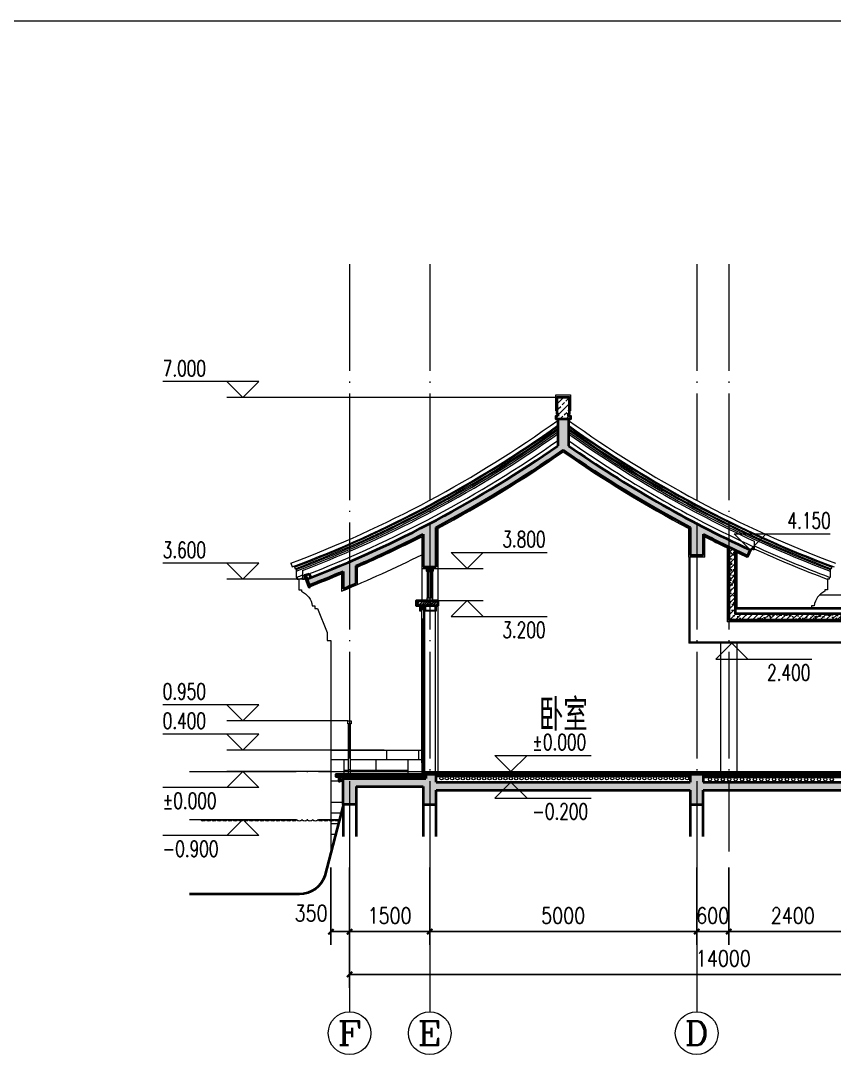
# Model space of a CAD drawing. Extents: x 577108 to 1042908, y 41950 to 81950.
# Drawn here: x 1019387 to 1034617, y 62396 to 81950 of the extents above; entities that cross this region are included whole.
import ezdxf
from ezdxf.enums import TextEntityAlignment as Align

# ---------------------------------------------------------------- set-up
doc = ezdxf.new("R2010")
doc.units = 0
doc.header["$LTSCALE"] = 1000
doc.header["$MEASUREMENT"] = 0
doc.linetypes.add('DOTE', pattern=[2.42, 2, -0.2, 0.02, -0.2])
doc.layers.get('0').update_dxf_attribs({"linetype": 'CONTINUOUS', "lineweight": 13})
doc.layers.get('Defpoints').update_dxf_attribs({"linetype": 'CONTINUOUS', "lineweight": 5})
for name, color, linetype, lineweight in [('AXIS', 3, 'CONTINUOUS', 15), ('AXIS_TEXT', 7, 'CONTINUOUS', 20), ('DIM_ELEV', 3, 'CONTINUOUS', 15), ('DOTE', 1, 'DOTE', 0), ('hatch', 8, 'CONTINUOUS', 5), ('LM-1', 7, 'CONTINUOUS', 18), ('LM-L', 7, 'CONTINUOUS', 15), ('LM-S', 8, 'CONTINUOUS', 5), ('PM-fs', 8, 'CONTINUOUS', 0), ('PUB_TEXT', 7, 'CONTINUOUS', 20), ('wall', 2, 'CONTINUOUS', 40), ('WINDOW', 5, 'CONTINUOUS', 15), ('姓名', 7, 'CONTINUOUS', 15), ('粉刷线', 251, 'CONTINUOUS', 0)]:
    doc.layers.add(name, color=color, linetype=linetype, lineweight=lineweight)
doc.styles.add('_TCH_AXIS', font='COMPLEX', dxfattribs={"bigfont": 'GBCBIG'})
doc.styles.add('_TCH_DIM', font='SIMPLEX', dxfattribs={"bigfont": 'GBCBIG'})
doc.styles.add('COMPLEX', font='COMPLEX')
doc.styles.add('DIM_FONT', font='SIMPLEX.shx', dxfattribs={"width": 0.8, "bigfont": 'hztxt.shx'})
doc.styles.add('HZ', font='romanc.shx', dxfattribs={"width": 0.7, "bigfont": 'hzdx.shx'})
doc.dimstyles.new('DIMN', dxfattribs={"dimtxt": 300, "dimasz": 100, "dimexe": 250, "dimexo": 300, "dimgap": 150, "dimtad": 1, "dimdec": 0, "dimzin": 0, "dimdsep": 46, "dimtxsty": 'DIM_FONT', "dimblk": 'ARCHTICK', "dimcen": 0.09, "dimclrt": 7, "dimazin": 2, "dimtfac": 1, "dimtdec": 0, "dimtix": 1, "dimtmove": 2, "dimatfit": 3, "dimldrblk": 'ARCHTICK', "dimfxl": 0, "dimtolj": 1, "dimtzin": 0, "dimarcsym": 0})

# ---------------------------------------------------------------- blocks, each defined once
blk = doc.blocks.new('d001')
at = {"color": 8}
for p, q in [((-0.027, -0.009), (-0.012, -0.009)), ((-0.027, -0.01), (-0.012, -0.01)), ((-0.027, -0.012), (-0.012, -0.012)), ((-0.027, -0.013), (-0.012, -0.013)), ((-0.027, -0.015), (-0.012, -0.015)), ((-0.027, -0.018), (-0.012, -0.018)), ((-0.027, -0.021), (-0.012, -0.021)), ((-0.027, -0.025), (-0.012, -0.025)), ((-0.027, -0.035), (-0.012, -0.035)), ((-0.027, -0.039), (-0.012, -0.039)), ((-0.027, -0.042), (-0.012, -0.042)), ((-0.027, -0.045), (-0.012, -0.045)), ((-0.027, -0.047), (-0.012, -0.047)), ((-0.027, -0.048), (-0.012, -0.048)), ((-0.027, -0.05), (-0.012, -0.05)), ((-0.027, -0.051), (-0.012, -0.051)), ((-0.026, -0.008), (-0.012, -0.008)), ((-0.026, -0.052), (-0.012, -0.052)), ((0.003, -0.071), (-0.003, -0.071)), ((0.003, -0.072), (-0.003, -0.072)), ((0.003, -0.073), (-0.003, -0.073)), ((0.003, -0.074), (-0.003, -0.074)), ((0.003, -0.07), (-0.001, -0.07)), ((0.026, -0.008), (0.012, -0.008)), ((0.027, -0.009), (0.012, -0.009)), ((0.027, -0.01), (0.012, -0.01)), ((0.027, -0.012), (0.012, -0.012)), ((0.027, -0.013), (0.012, -0.013)), ((0.027, -0.015), (0.012, -0.015)), ((0.027, -0.018), (0.012, -0.018)), ((0.027, -0.021), (0.012, -0.021)), ((0.027, -0.025), (0.012, -0.025)), ((0.027, -0.035), (0.012, -0.035)), ((0.027, -0.039), (0.012, -0.039)), ((0.027, -0.042), (0.012, -0.042)), ((0.027, -0.045), (0.012, -0.045)), ((0.027, -0.047), (0.012, -0.047)), ((0.027, -0.048), (0.012, -0.048)), ((0.027, -0.05), (0.012, -0.05)), ((0.027, -0.051), (0.012, -0.051)), ((0.026, -0.052), (0.012, -0.052))]:
    blk.add_line(p, q, dxfattribs=at)
at = {"linetype": 'Continuous'}
for p, q in [((-0.012, -0.026), (-0.01, -0.026)), ((-0.012, -0.034), (-0.01, -0.034)), ((0.01, -0.026), (0.012, -0.026)), ((0.01, -0.034), (0.012, -0.034))]:
    blk.add_line(p, q, dxfattribs=at)
for p, q in [((-0.004, -0.066), (-0.004, -0.059)), ((-0.003, -0.059), (-0.003, -0.045)), ((-0.003, -0.074), (-0.003, -0.07)), ((0.003, -0.074), (-0.003, -0.074)), ((0.003, -0.059), (0.003, -0.045)), ((0.003, -0.074), (0.003, -0.07)), ((0.004, -0.066), (0.004, -0.059))]:
    blk.add_line(p, q)
at = {"color": 2}
blk.add_lwpolyline([(-0.008, -0.051), (-0.008, -0.054, -0.414214), (-0.009, -0.055), (-0.032, -0.055, -0.414214), (-0.033, -0.054), (-0.033, 0, -0.414214), (-0.032, 0), (0.032, 0, -0.414214), (0.033, 0), (0.033, -0.054, -0.414214), (0.032, -0.055), (0.009, -0.055, -0.414214), (0.008, -0.054), (0.008, -0.051, -1), (0.011, -0.051), (0.011, -0.052, 0.414214), (0.012, -0.052), (0.027, -0.052), (0.03, -0.05), (0.03, -0.005), (0.027, -0.003), (-0.027, -0.003), (-0.03, -0.005), (-0.03, -0.05), (-0.027, -0.052), (-0.011, -0.052, 0.414214), (-0.011, -0.052), (-0.011, -0.051, -1)], format="xyb", close=True, dxfattribs=at)
for points in [[(-0.025, -0.008), (-0.013, -0.008, -0.414214), (-0.012, -0.009), (-0.012, -0.051, -0.414214), (-0.013, -0.052), (-0.025, -0.052, -0.414214), (-0.027, -0.051), (-0.027, -0.009, -0.414214)], [(-0.01, -0.015, 0.414214), (-0.01, -0.015), (-0.01, -0.045, 0.414214), (-0.01, -0.045), (0.01, -0.045, 0.414214), (0.01, -0.045), (0.01, -0.015, 0.414214), (0.01, -0.015)], [(-0.008, -0.067), (0.008, -0.067, 0.414214), (0.008, -0.066), (0.008, -0.059), (-0.008, -0.059), (-0.008, -0.066, 0.414214)], [(0.025, -0.052, 0.414214), (0.027, -0.051), (0.027, -0.009, 0.414214), (0.025, -0.008), (0.013, -0.008, 0.414214), (0.012, -0.009), (0.012, -0.051, 0.414214), (0.013, -0.052)]]:
    blk.add_lwpolyline(points, format="xyb", close=True)
blk.add_lwpolyline([(0.008, -0.067), (0.008, -0.069, -0.414214), (0.007, -0.07), (-0.007, -0.07, -0.414214), (-0.008, -0.069), (-0.008, -0.067)], format="xyb")
for centre, radius, start, end in [((-0.019, -0.03), 0.00932, 141.7672, 218.2328), ((-0.005, -0.066), 0.0005, 270, 0), ((-0.004, -0.066), 0.0005, 180, 270), ((0.004, -0.066), 0.0005, 270, 0), ((0.005, -0.066), 0.0005, 180, 270), ((0.019, -0.03), 0.00932, 321.7672, 38.2328)]:
    blk.add_arc(centre, radius, start, end)
blk = doc.blocks.new('_ArchTick')
at = {"color": 0, "linetype": 'ByBlock', "const_width": 0.4}
blk.add_lwpolyline([(-0.5, -0.5), (0.5, 0.5)], dxfattribs=at)
blk = doc.blocks.new('*D62')
at = {"layer": 'AXIS', "color": 0, "lineweight": -2, "transparency": 16777216}
for p, q in [((1032643, 66095), (1032643, 64645)), ((1035043, 66095), (1035043, 64645)), ((1032643, 64895), (1035043, 64895))]:
    blk.add_line(p, q, dxfattribs=at)
at = {"layer": 'Defpoints', "color": 0, "transparency": 16777216}
for p in [(1032643, 66395), (1035043, 66395), (1035043, 64895)]:
    blk.add_point(p, dxfattribs=at)
at = {"layer": 'AXIS', "color": 0, "lineweight": -2, "transparency": 16777216, "xscale": 100, "yscale": 100, "zscale": 100, "rotation": 180}
blk.add_blockref('_ArchTick', (1032643, 64895), dxfattribs=at)
at = {"layer": 'AXIS', "color": 0, "lineweight": -2, "transparency": 16777216, "xscale": 100, "yscale": 100, "zscale": 100}
blk.add_blockref('_ArchTick', (1035043, 64895), dxfattribs=at)
at = {"layer": 'AXIS', "color": 7, "transparency": 16777216, "insert": (1033843, 65195), "char_height": 300, "attachment_point": 5, "style": 'DIM_FONT'}
blk.add_mtext('\\A1;2400', dxfattribs=at)
blk = doc.blocks.new('*D63')
at = {"layer": 'AXIS', "color": 0, "lineweight": -2, "transparency": 16777216}
for p, q in [((1032043, 66095), (1032043, 64645)), ((1032643, 66095), (1032643, 64645)), ((1032043, 64895), (1031943, 64895)), ((1032043, 64895), (1032643, 64895)), ((1032643, 64895), (1032743, 64895))]:
    blk.add_line(p, q, dxfattribs=at)
at = {"layer": 'Defpoints', "color": 0, "transparency": 16777216}
for p in [(1032043, 66395), (1032643, 66395), (1032643, 64895)]:
    blk.add_point(p, dxfattribs=at)
at = {"layer": 'AXIS', "color": 0, "lineweight": -2, "transparency": 16777216, "xscale": 100, "yscale": 100, "zscale": 100}
blk.add_blockref('_ArchTick', (1032043, 64895), dxfattribs=at)
at = {"layer": 'AXIS', "color": 0, "lineweight": -2, "transparency": 16777216, "xscale": 100, "yscale": 100, "zscale": 100, "rotation": 180}
blk.add_blockref('_ArchTick', (1032643, 64895), dxfattribs=at)
at = {"layer": 'AXIS', "color": 7, "transparency": 16777216, "insert": (1032343, 65195), "char_height": 300, "attachment_point": 5, "style": 'DIM_FONT'}
blk.add_mtext('\\A1;600', dxfattribs=at)
blk = doc.blocks.new('*D64')
at = {"layer": 'AXIS', "color": 0, "lineweight": -2, "transparency": 16777216}
for p, q in [((1027043, 66095), (1027043, 64645)), ((1032043, 66095), (1032043, 64645)), ((1027043, 64895), (1032043, 64895))]:
    blk.add_line(p, q, dxfattribs=at)
at = {"layer": 'Defpoints', "color": 0, "transparency": 16777216}
for p in [(1027043, 66395), (1032043, 66395), (1032043, 64895)]:
    blk.add_point(p, dxfattribs=at)
at = {"layer": 'AXIS', "color": 0, "lineweight": -2, "transparency": 16777216, "xscale": 100, "yscale": 100, "zscale": 100, "rotation": 180}
blk.add_blockref('_ArchTick', (1027043, 64895), dxfattribs=at)
at = {"layer": 'AXIS', "color": 0, "lineweight": -2, "transparency": 16777216, "xscale": 100, "yscale": 100, "zscale": 100}
blk.add_blockref('_ArchTick', (1032043, 64895), dxfattribs=at)
at = {"layer": 'AXIS', "color": 7, "transparency": 16777216, "insert": (1029543, 65195), "char_height": 300, "attachment_point": 5, "style": 'DIM_FONT'}
blk.add_mtext('\\A1;5000', dxfattribs=at)
blk = doc.blocks.new('*D65')
at = {"layer": 'AXIS', "color": 0, "lineweight": -2, "transparency": 16777216}
for p, q in [((1025543, 66095), (1025543, 64645)), ((1027043, 66095), (1027043, 64645)), ((1025543, 64895), (1027043, 64895))]:
    blk.add_line(p, q, dxfattribs=at)
at = {"layer": 'Defpoints', "color": 0, "transparency": 16777216}
for p in [(1025543, 66395), (1027043, 66395), (1027043, 64895)]:
    blk.add_point(p, dxfattribs=at)
at = {"layer": 'AXIS', "color": 0, "lineweight": -2, "transparency": 16777216, "xscale": 100, "yscale": 100, "zscale": 100, "rotation": 180}
blk.add_blockref('_ArchTick', (1025543, 64895), dxfattribs=at)
at = {"layer": 'AXIS', "color": 0, "lineweight": -2, "transparency": 16777216, "xscale": 100, "yscale": 100, "zscale": 100}
blk.add_blockref('_ArchTick', (1027043, 64895), dxfattribs=at)
at = {"layer": 'AXIS', "color": 7, "transparency": 16777216, "insert": (1026293, 65195), "char_height": 300, "attachment_point": 5, "style": 'DIM_FONT'}
blk.add_mtext('\\A1;1500', dxfattribs=at)
blk = doc.blocks.new('*D66')
at = {"layer": 'AXIS', "color": 0, "lineweight": -2, "transparency": 16777216}
for p, q in [((1025193, 66095), (1025193, 64645)), ((1025543, 66095), (1025543, 64645)), ((1025193, 64895), (1025543, 64895))]:
    blk.add_line(p, q, dxfattribs=at)
at = {"layer": 'Defpoints', "color": 0, "transparency": 16777216}
for p in [(1025193, 66395), (1025543, 66395), (1025543, 64895)]:
    blk.add_point(p, dxfattribs=at)
at = {"layer": 'AXIS', "color": 0, "lineweight": -2, "transparency": 16777216, "xscale": 100, "yscale": 100, "zscale": 100, "rotation": 180}
blk.add_blockref('_ArchTick', (1025193, 64895), dxfattribs=at)
at = {"layer": 'AXIS', "color": 0, "lineweight": -2, "transparency": 16777216, "xscale": 100, "yscale": 100, "zscale": 100}
blk.add_blockref('_ArchTick', (1025543, 64895), dxfattribs=at)
at = {"layer": 'AXIS', "color": 7, "transparency": 16777216, "insert": (1024823, 65240), "char_height": 300, "attachment_point": 5, "style": 'DIM_FONT'}
blk.add_mtext('\\A1;350', dxfattribs=at)
blk = doc.blocks.new('*D67')
at = {"layer": 'AXIS', "color": 0, "lineweight": -2, "transparency": 16777216}
for p, q in [((1025543, 66095), (1025543, 63845)), ((1039543, 66095), (1039543, 63845)), ((1025543, 64095), (1039543, 64095))]:
    blk.add_line(p, q, dxfattribs=at)
at = {"layer": 'Defpoints', "color": 0, "transparency": 16777216}
for p in [(1025543, 66395), (1039543, 66395), (1039543, 64095)]:
    blk.add_point(p, dxfattribs=at)
at = {"layer": 'AXIS', "color": 0, "lineweight": -2, "transparency": 16777216, "xscale": 100, "yscale": 100, "zscale": 100, "rotation": 180}
blk.add_blockref('_ArchTick', (1025543, 64095), dxfattribs=at)
at = {"layer": 'AXIS', "color": 0, "lineweight": -2, "transparency": 16777216, "xscale": 100, "yscale": 100, "zscale": 100}
blk.add_blockref('_ArchTick', (1039543, 64095), dxfattribs=at)
at = {"layer": 'AXIS', "color": 7, "transparency": 16777216, "insert": (1032543, 64395), "char_height": 300, "attachment_point": 5, "style": 'DIM_FONT'}
blk.add_mtext('\\A1;14000', dxfattribs=at)
blk = doc.blocks.new('_AXISO')
blk.add_circle((0, 0), 0.5)
at = {"layer": 'AXIS_TEXT', "style": 'COMPLEX', "width": 1.041667}
blk.add_attdef('A', text='', height=0.56, dxfattribs=at).set_placement((-0.25, -0.28), (0.25, -0.28), align=Align.FIT)

msp = doc.modelspace()

# ---------------------------------------------------------------- hatches: boundary and pattern name
at = {"layer": 'hatch'}
h = msp.add_hatch(dxfattribs=at)
h.set_pattern_fill('天然石材', color=256, scale=30, style=0)
h.set_pattern_definition([(45, (135036.77, -393025.7), (-112.854242, 112.854242), []), (45, (135092.27, -393083), (-112.854242, 112.854242), [63, -36])])
h.paths.add_polyline_path([(1029663.2468, 74895.1001), (1029423.2468, 74895.1001), (1029423.2468, 74595.1001), (1029443.2468, 74595.1001), (1029443.2468, 74495.1001), (1029643.2468, 74495.1001), (1029643.2468, 74595.1001), (1029663.2468, 74595.1001)])
h = msp.add_hatch(dxfattribs=at)
h.set_pattern_fill('钢筋混凝土', color=256, scale=30, style=0)
h.set_pattern_definition([(45, (135036.774, -393083.01), (-53.0330086, 53.0330086), []), (50, (135036.77, -393083), (215.178055, -18.82564), [22.5, -247.5]), (355, (135036.77, -393083), (-41.6254, 225.65764), [18, -198]), (100.4514, (135054.7, -393084.58), (173.552815, 206.831863), [19.122057, -210.342634]), (46.1842, (135036.77, -393023), (320.172315, -49.655704), [33.75, -371.25]), (96.6356, (135063.46, -393027.14), (280.39881, 292.23536), [28.68309, -315.5139]), (351.1842, (135036.77, -393023), (280.39858, 292.23558), [27, -297]), (21, (135066.77, -393038), (179.072116, -120.785667), [22.5, -247.5]), (326, (135066.77, -393038), (72.9946, 217.545014), [18, -198]), (71.4514, (135081.7, -393048.07), (252.06679, 96.75915), [19.122057, -210.342634]), (37.5, (135036.774, -393083.01), (3.6479566, 99.868156), [0, -195.6, 0, -201, 0, -198.75]), (7.5, (135036.77, -393083.01), (78.920861, 118.323514), [0, -114.6, 0, -191.1, 0, -75.75]), (327.5, (134969.87, -393083.01), (160.146731, -6.7664615), [0, -75, 0, -234, 0, -310.5]), (317.5, (134939.87, -393083), (174.95585, 30.031495), [0, -97.5, 0, -155.4, 0, -220.5])])
h.paths.add_polyline_path([(1029443.2468, 73995.1001, -0.0607177115), (1024743.2468, 71495.1001), (1024786.3682, 71383.1155, 0.0077609836), (1025423.2468, 71639.7758), (1025423.2468, 71314.6409, 0.0029040818), (1025663.2468, 71415.7687), (1025663.2468, 71742.5246, 0.0157579021), (1026923.2468, 72338.6736), (1026923.2468, 71725.1001), (1027163.2468, 71725.1001), (1027163.2468, 72463.4838, 0.0315594201), (1029543.2468, 73918.6342, 0.0315595168), (1031923.2544, 72463.4798), (1031923.2544, 71935.9685), (1032163.2544, 71935.9685), (1032163.2544, 72338.6697, 0.010429176), (1032993.0345, 71935.1965), (1033043.2468, 72044.186, -0.0446337109), (1029643.2468, 73995.1001), (1029643.2468, 74495.1001), (1029443.2468, 74495.1001)])
h = msp.add_hatch(dxfattribs=at)
h.set_pattern_fill('钢筋混凝土', color=256, scale=30, style=0)
h.set_pattern_definition([(45, (135036.774, -393083.01), (-53.0330086, 53.0330086), []), (50, (135036.77, -393083), (215.178055, -18.82564), [22.5, -247.5]), (355, (135036.77, -393083), (-41.6254, 225.65764), [18, -198]), (100.4514, (135054.7, -393084.58), (173.552815, 206.831863), [19.122057, -210.342634]), (46.1842, (135036.77, -393023), (320.172315, -49.655704), [33.75, -371.25]), (96.6356, (135063.46, -393027.14), (280.39881, 292.23536), [28.68309, -315.5139]), (351.1842, (135036.77, -393023), (280.39858, 292.23558), [27, -297]), (21, (135066.77, -393038), (179.072116, -120.785667), [22.5, -247.5]), (326, (135066.77, -393038), (72.9946, 217.545014), [18, -198]), (71.4514, (135081.7, -393048.07), (252.06679, 96.75915), [19.122057, -210.342634]), (37.5, (135036.774, -393083.01), (3.6479566, 99.868156), [0, -195.6, 0, -201, 0, -198.75]), (7.5, (135036.77, -393083.01), (78.920861, 118.323514), [0, -114.6, 0, -191.1, 0, -75.75]), (327.5, (134969.87, -393083.01), (160.146731, -6.7664615), [0, -75, 0, -234, 0, -310.5]), (317.5, (134939.87, -393083), (174.95585, 30.031495), [0, -97.5, 0, -155.4, 0, -220.5])])
h.paths.add_polyline_path([(1035163.2544, 71935.1001), (1034923.2544, 71935.1001), (1034923.2544, 70845.1001), (1032763.2468, 70845.1001), (1032763.2468, 72042.6629, -0.0015034364), (1032643.2468, 72100.0678), (1032643.2468, 70725.1001), (1034923.2544, 70725.1001), (1034923.2544, 70325.1001), (1035163.2544, 70325.1001)])
h = msp.add_hatch(dxfattribs=at)
h.set_pattern_fill('木材', color=256, scale=50, angle=360, style=0)
h.set_pattern_definition([(50, (32794.71, -106259.155), (32.404415, 116.4042692), [750, -100, 250, -50]), (50, (32861.21, -106234.155), (-83.081336, 4.443154), [150, -16.5, 300, -37.5]), (50, (32819.71, -106216.655), (141.4622897, 220.7049401), [400, -70, 200, -50])])
h.paths.add_polyline_path([(1026793.2468, 71095.1001), (1026793.2468, 70995.1001), (1027043.2468, 70995.1001), (1027043.2468, 71095.1001)])
h.paths.add_polyline_path([(1027043.2468, 71095.1001), (1027043.2468, 70995.1001), (1027193.2468, 70995.1001), (1027193.2468, 71095.1001)])
h = msp.add_hatch(dxfattribs=at)
h.set_pattern_fill('钢筋混凝土', color=256, scale=30, angle=90, style=0)
h.set_pattern_definition([(45, (1060477.02, 106749.06), (-53.03301, 53.03301), []), (50, (1060477.02, 106749.06), (215.17805, -18.82564), [22.5, -247.5]), (355, (1060477.02, 106749.06), (-41.6254, 225.6576), [18, -198]), (100.4514, (1060494.95, 106747.5), (173.5528, 206.8319), [19.1221, -210.3426]), (46.1842, (1060477.02, 106809.06), (320.1723, -49.6557), [33.75, -371.25]), (96.6356, (1060503.7, 106804.92), (280.3988, 292.2354), [28.683, -315.514]), (351.1842, (1060477.02, 106809.06), (280.3986, 292.2356), [27, -297]), (21, (1060507.02, 106794.06), (179.0721, -120.78567), [22.5, -247.5]), (326, (1060507.02, 106794.06), (72.9946, 217.545), [18, -198]), (71.4514, (1060521.95, 106784), (252.0668, 96.75915), [19.1221, -210.3426]), (37.5, (1060477.02, 106749.06), (3.64796, 99.86816), [0, -195.6, 0, -201, 0, -198.75]), (7.5, (1060477.02, 106749.06), (78.92086, 118.32351), [0, -114.6, 0, -191.1, 0, -75.75]), (327.5, (1060410.12, 106749.06), (160.14673, -6.76646), [0, -75, 0, -234, 0, -310.5]), (317.5, (1060380.12, 106749.06), (174.95585, 30.0315), [0, -97.5, 0, -155.4, 0, -220.5])])
h.paths.add_polyline_path([(1025423.2468, 67760.1001), (1025423.2468, 67275.1001), (1025663.2468, 67275.1001), (1025663.2468, 67610.1001), (1026923.2468, 67610.1001), (1026923.2468, 67275.1001), (1027163.2468, 67275.1001), (1027163.2468, 67545.1001), (1031923.2544, 67545.1001), (1031923.2544, 67275.1001), (1032163.2468, 67275.1001), (1032163.2468, 67545.1001), (1034923.2544, 67545.1001), (1034923.2544, 67245.1001), (1035163.2544, 67245.1001), (1035163.2544, 67545.1001), (1039423.2544, 67545.1001), (1039423.2544, 67245.1001), (1039663.2544, 67245.1001), (1039663.2544, 68095.1001), (1039423.2544, 68095.1001), (1039423.2544, 67695.1001), (1035163.2544, 67695.1001), (1035163.2544, 67845.1001), (1034923.2544, 67845.1001), (1034923.2544, 67695.1001), (1032163.2544, 67695.1001), (1032163.2544, 67845.1001), (1031923.2544, 67845.1001), (1031923.2544, 67695.1001), (1027163.2468, 67695.1001), (1027163.2468, 67845.1001), (1026973.2468, 67845.1001), (1026973.2468, 67760.1001)])
at = {"layer": 'LM-S'}
h = msp.add_hatch(dxfattribs=at)
h.set_pattern_fill('文化石01', color=256, scale=500, style=0)
h.set_pattern_definition([(0, (135036.8, -393083), (9e-13, 4000), [3000, -1000]), (0, (135036.8, -392883), (9e-13, 4000), [-1200, 1200, -600, 1000]), (0, (135036.8, -392683), (9e-13, 4000), [-1800, 2200]), (0, (135036.8, -392483), (9e-13, 4000), [1800, -2200]), (0, (135036.8, -392283), (9e-13, 4000), [-800, 3200]), (0, (135036.8, -392083), (9e-13, 4000), [1400, -1000, 1200, -400]), (0, (136436.8, -391883), (9e-13, 4000), [3200, -800]), (0, (134836.8, -391683), (9e-13, 4000), [2200, -1800]), (0, (134236.8, -391483), (9e-13, 4000), [1800, -2200]), (0, (135036.8, -391283), (9e-13, 4000), [3200, -800]), (0, (135036.8, -391083), (9e-13, 4000), [-1600, 1000, -600, 800]), (0, (137036.8, -390883), (9e-13, 4000), [2400, -1600]), (0, (135436.8, -390683), (9e-13, 4000), [1600, -800, 600, -1000]), (0, (136236.8, -390483), (9e-13, 4000), [1600, -600, 1000, -800]), (0, (137836.8, -390283), (9e-13, 4000), [2400, -1600]), (0, (136236.8, -390083), (9e-13, 4000), [1600, -2400]), (0, (137036.8, -389883), (9e-13, 4000), [1800, -2200]), (0, (137036.8, -389683), (9e-13, 4000), [-1200, 2800]), (0, (135836.8, -389483), (9e-13, 4000), [1200, -2800]), (0, (137036.8, -389283), (9e-13, 4000), [2800, -1200]), (90, (135036.8, -391483), (-4000, 1e-12), [600, -1600, 1400, -400]), (90, (135436.8, -391283), (-4000, 1e-12), [1000, -600, 400, -2000]), (90, (135636.8, -392083), (-4000, 1e-12), [400, -3600]), (90, (135836.8, -392483), (-4000, 1e-12), [400, -2400, 600, -600]), (90, (136036.8, -391683), (-4000, 1e-12), [400, -3600]), (90, (136236.8, -393083), (-4000, 1e-12), [600, -1800, 1000, -600]), (90, (136436.8, -392283), (-4000, 1e-12), [600, -3400]), (90, (136636.8, -391283), (-4000, 1e-12), [600, -200, 400, -2800]), (90, (136836.8, -392883), (-4000, 1e-12), [600, -3400]), (90, (137036.8, -391883), (-4000, 1e-12), [600, -200, 600, -400, 1000, -1200]), (90, (137436.8, -391883), (-4000, 1e-12), [-2800, 400, -400, 400]), (90, (137636.8, -391283), (-4000, 1e-12), [400, -3600]), (90, (137836.8, -392683), (-4000, 1e-12), [400, -1400, 1000, -1200]), (90, (138036.8, -392083), (-4000, 1e-12), [200, -2600, 600, -600]), (90, (138236.8, -391883), (-4000, 1e-12), [1000, -1000, 600, -1400]), (90, (138436.8, -390883), (-4000, 1e-12), [600, -1000, 400, -2000]), (90, (138636.8, -392283), (-4000, 1e-12), [400, -3600]), (90, (138836.8, -391883), (-4000, 1e-12), [400, -1200, 600, -1800])])
h.paths.add_polyline_path([(1026893.2468, 67845.1001), (1026893.2468, 67855.1001), (1026893.2468, 68055.1001), (1026893.2468, 68295.1001), (1025563.2468, 68295.1001), (1025563.2468, 67845.1001)])
h.paths.add_polyline_path([(1025523.2468, 68295.1001), (1025193.2468, 68295.1001), (1025193.2468, 66379.2731), (1025423.2468, 67259.9741), (1025423.2468, 67275.1001), (1025423.2468, 67710.1001), (1025368.2468, 67710.1001), (1025343.2468, 67710.1001), (1025343.2468, 67795.1001), (1025293.2468, 67795.1001), (1025293.2468, 67845.1001), (1025523.2468, 67845.1001)])

# ---------------------------------------------------------------- linework, layer by layer
for p, q in [((1027193.2468, 72445.4045), (1027193.2468, 71095.1001)), ((1031893.2468, 71905.9685), (1031893.2468, 72445.4047)), ((1026893.2468, 72289.658), (1026893.2468, 71095.1001)), ((1025393.2468, 71594.6391), (1025393.2468, 71269.7777)), ((1025693.2468, 71395.99), (1025693.2468, 71722.8708)), ((1026893.2468, 71695.1001), (1027193.2468, 71695.1001)), ((1027193.2468, 70995.1001), (1027193.2468, 67895.1001)), ((1025523.2468, 67845.1001), (1025523.2468, 68785.1001)), ((1025563.2468, 67845.1001), (1025563.2468, 68785.1001)), ((1026893.2468, 68055.1001), (1026928.2468, 68055.1001)), ((1026893.2468, 67855.1001), (1026893.2468, 67845.1001))]:
    msp.add_line(p, q)
for points in [[(1033055.7999, 72071.4334), (1033073.9648, 72063.0647), (1032998.6464, 71899.5803), (1032980.4815, 71907.9491)], [(1027093.2468, 71695.1001), (1027093.2468, 71645.1001), (1026993.2468, 71645.1001), (1026993.2468, 71695.1001)], [(1027093.2468, 71145.1001), (1027093.2468, 71095.1001), (1026993.2468, 71095.1001), (1026993.2468, 71145.1001)], [(1027093.2468, 71145.1001), (1027093.2468, 71095.1001), (1026993.2468, 71095.1001), (1026993.2468, 71145.1001)], [(1027143.2468, 70895.1001), (1026943.2468, 70895.1001), (1026943.2468, 70915.1001), (1027143.2468, 70915.1001)], [(1026893.2468, 70745.1001), (1026898.2468, 70725.1001), (1026905.7468, 70725.1001), (1026905.7468, 70745.1001)], [(1026928.2468, 70745.1001), (1026923.2468, 70725.1001), (1026915.7468, 70725.1001), (1026915.7468, 70745.1001)], [(1025513.2468, 68845.1001), (1025573.2468, 68845.1001), (1025573.2468, 68785.1001), (1025513.2468, 68785.1001)], [(1026893.2468, 68055.1001), (1026898.2468, 68075.1001), (1026905.7468, 68075.1001), (1026905.7468, 68055.1001)], [(1026928.2468, 68055.1001), (1026923.2468, 68075.1001), (1026915.7468, 68075.1001), (1026915.7468, 68055.1001)]]:
    msp.add_lwpolyline(points, close=True)
for points in [[(1026878.2468, 70995.1001), (1026878.2468, 70895.1001), (1026858.2468, 70895.1001), (1026858.2468, 70995.1001)], [(1026963.2468, 70995.1001), (1026963.2468, 70915.1001), (1026943.2468, 70915.1001), (1026943.2468, 70995.1001)], [(1027163.2468, 70995.1001), (1027163.2468, 70895.1001), (1027143.2468, 70895.1001), (1027143.2468, 70995.1001)], [(1026893.2468, 70745.1001), (1026893.2468, 70925.1001), (1026928.2468, 70925.1001), (1026928.2468, 70745.1001)], [(1026928.2459, 70745.1001), (1026893.2468, 70745.1001)], [(1026893.2468, 68055.1001), (1026893.2468, 67855.1001), (1026928.2468, 67855.1001), (1026928.2468, 68055.1001)], [(1026943.2468, 67760.1001), (1026943.2468, 67895.1001), (1039423.2544, 67895.1001)], [(1026963.2468, 67760.1001), (1026963.2468, 67875.1001), (1034993.2468, 67875.1001)]]:
    msp.add_lwpolyline(points)
for centre in [(1027263.2468, 67765.1001), (1027363.2468, 67765.1001), (1027463.2468, 67765.1001), (1027563.2468, 67765.1001), (1027663.2468, 67765.1001), (1027763.2468, 67765.1001), (1027863.2468, 67765.1001), (1027963.2468, 67765.1001), (1028063.2468, 67765.1001), (1028163.2468, 67765.1001), (1028263.2468, 67765.1001), (1028363.2468, 67765.1001), (1028463.2468, 67765.1001), (1028563.2468, 67765.1001), (1028663.2468, 67765.1001), (1028763.2468, 67765.1001), (1028863.2468, 67765.1001), (1028963.2468, 67765.1001), (1029063.2468, 67765.1001), (1029163.2468, 67765.1001), (1029263.2468, 67765.1001), (1029363.2468, 67765.1001), (1029463.2468, 67765.1001), (1029563.2468, 67765.1001), (1029663.2468, 67765.1001), (1029763.2468, 67765.1001), (1029863.2468, 67765.1001), (1029963.2468, 67765.1001), (1030063.2468, 67765.1001), (1030163.2468, 67765.1001), (1030263.2468, 67765.1001), (1030363.2468, 67765.1001), (1030463.2468, 67765.1001), (1030563.2468, 67765.1001), (1030663.2468, 67765.1001), (1030763.2468, 67765.1001), (1030863.2468, 67765.1001), (1030963.2468, 67765.1001), (1031063.2468, 67765.1001), (1031163.2468, 67765.1001), (1031263.2468, 67765.1001), (1031363.2468, 67765.1001), (1031463.2468, 67765.1001), (1031563.2468, 67765.1001), (1031663.2468, 67765.1001), (1031763.2468, 67765.1001), (1031863.2468, 67765.1001), (1032293.2544, 67745.1001), (1032413.2544, 67745.1001), (1032533.2544, 67745.1001), (1032653.2544, 67745.1001), (1032773.2544, 67745.1001), (1032893.2544, 67745.1001), (1033013.2544, 67745.1001), (1033133.2544, 67745.1001), (1033253.2544, 67745.1001), (1033373.2544, 67745.1001), (1033493.2544, 67745.1001), (1033613.2544, 67745.1001), (1033733.2544, 67745.1001), (1033853.2544, 67745.1001), (1033973.2544, 67745.1001), (1034093.2544, 67745.1001), (1034213.2544, 67745.1001), (1034333.2544, 67745.1001), (1034453.2544, 67745.1001), (1034573.2544, 67745.1001)]:
    msp.add_circle(centre, 30)
for centre, radius, start, end in [((1016837.6586, 92025.606), 22150, 297.87349373, 305.00274775), ((1042248.1167, 92024.4355), 22148.6292, 234.99703727, 242.12673307), ((1016837.6586, 92025.606), 22150, 293.56572767, 296.99912529), ((1016837.6586, 92025.606), 22450, 292.40154121, 296.60969562), ((1016837.6586, 92025.606), 22150, 291.05997086, 292.72178655)]:
    msp.add_arc(centre, radius, start, end)
at = {"layer": 'AXIS'}
for p, q in [((1025543.2468, 66395.1001), (1025543.2468, 63395.1001)), ((1027043.2468, 66395.1001), (1027043.2468, 63395.1001)), ((1032043.2468, 66395.1001), (1032043.2468, 63395.1001))]:
    msp.add_line(p, q, dxfattribs=at)
at = {"layer": 'DIM_ELEV'}
for p, q in [((1023843.2468, 75195.1001), (1022043.2468, 75195.1001)), ((1023543.2468, 74895.1001), (1023243.2468, 75195.1001)), ((1023543.2468, 74895.1001), (1023843.2468, 75195.1001)), ((1029423.2468, 74895.1001), (1023243.2468, 74895.1001)), ((1033043.2468, 72044.186), (1032743.2468, 72344.186)), ((1032743.2468, 72344.186), (1034543.2468, 72344.186)), ((1033043.2468, 72044.186), (1033343.2468, 72344.186)), ((1027743.2468, 71695.1001), (1027443.2468, 71995.1001)), ((1027443.2468, 71995.1001), (1029243.2468, 71995.1001)), ((1027743.2468, 71695.1001), (1028043.2468, 71995.1001)), ((1023843.2468, 71795.1001), (1022043.2468, 71795.1001)), ((1023543.2468, 71495.1001), (1023243.2468, 71795.1001)), ((1023543.2468, 71495.1001), (1023843.2468, 71795.1001)), ((1027043.2468, 71695.1001), (1028043.2468, 71695.1001)), ((1024743.2468, 71495.1001), (1023243.2468, 71495.1001)), ((1027043.2468, 71095.1001), (1028043.2468, 71095.1001)), ((1027743.2468, 71095.1001), (1027443.2468, 70795.1001)), ((1027743.2468, 71095.1001), (1028043.2468, 70795.1001)), ((1027443.2468, 70795.1001), (1029243.2468, 70795.1001)), ((1032701.9027, 70295.1001), (1032401.9027, 69995.1001)), ((1032701.9027, 70295.1001), (1033001.9027, 69995.1001)), ((1032401.9027, 69995.1001), (1034201.9027, 69995.1001)), ((1023843.2468, 69145.1001), (1022043.2468, 69145.1001)), ((1023543.2468, 68845.1001), (1023243.2468, 69145.1001)), ((1023543.2468, 68845.1001), (1023843.2468, 69145.1001)), ((1025513.2468, 68845.1001), (1023243.2468, 68845.1001)), ((1023843.2468, 68595.1001), (1022043.2468, 68595.1001)), ((1023543.2468, 68295.1001), (1023243.2468, 68595.1001)), ((1023543.2468, 68295.1001), (1023843.2468, 68595.1001)), ((1026193.2468, 68295.1001), (1023243.2468, 68295.1001)), ((1028565.5875, 67895.1001), (1028265.5875, 68195.1001)), ((1028265.5875, 68195.1001), (1030065.5875, 68195.1001)), ((1028565.5875, 67895.1001), (1028865.5875, 68195.1001)), ((1023543.2468, 67895.1001), (1023243.2468, 67595.1001)), ((1025193.2468, 67895.1001), (1023243.2468, 67895.1001)), ((1023543.2468, 67895.1001), (1023843.2468, 67595.1001)), ((1028565.5875, 67695.1001), (1028265.5875, 67395.1001)), ((1028565.5875, 67695.1001), (1028865.5875, 67395.1001)), ((1023843.2468, 67595.1001), (1022043.2468, 67595.1001)), ((1028265.5875, 67395.1001), (1030065.5875, 67395.1001)), ((1023543.2468, 66995.1001), (1023243.2468, 66695.1001)), ((1023543.2468, 66995.1001), (1023843.2468, 66695.1001)), ((1023843.2468, 66695.1001), (1022043.2468, 66695.1001))]:
    msp.add_line(p, q, dxfattribs=at)
at = {"layer": 'DOTE'}
for p, q in [((1025543.2468, 77395.1001), (1025543.2468, 66395.1001)), ((1027043.2468, 77395.1001), (1027043.2468, 66395.1001)), ((1032043.2468, 77395.1001), (1032043.2468, 66395.1001)), ((1032643.2468, 77395.1001), (1032643.2468, 66395.1001)), ((1022543.2468, 67895.1001), (1041043.2468, 67895.1001)), ((1022543.2468, 66995.1001), (1025354.0735, 66995.1001))]:
    msp.add_line(p, q, dxfattribs=at)
at = {"layer": 'hatch'}
for p, q in [((1026993.2468, 71645.1001), (1026993.2468, 71145.1001)), ((1027018.2468, 71145.1001), (1027018.2468, 71645.1001)), ((1027068.2468, 71645.1001), (1027068.2468, 71145.1001)), ((1027093.2468, 71645.1001), (1027093.2468, 71145.1001)), ((1026943.2468, 70995.1001), (1026943.2468, 67895.1001)), ((1027143.2468, 70895.1001), (1027143.2468, 67895.1001)), ((1026893.2468, 68055.1001), (1026893.2468, 70745.1001)), ((1026898.2468, 70725.1001), (1026898.2468, 68075.1001)), ((1026923.2468, 70725.1001), (1026923.2468, 68075.1001)), ((1026928.2468, 68055.1001), (1026928.2468, 70745.1001))]:
    msp.add_line(p, q, dxfattribs=at)
msp.add_lwpolyline([(1029423.2468, 74645.1001), (1029408.2544, 74645.1001), (1029408.2544, 74945.1001), (1029678.2544, 74945.1001), (1029678.2544, 74645.1001), (1029663.2468, 74645.1001)], dxfattribs=at)
msp.add_lwpolyline([(1026905.7468, 68056.1001), (1026905.7468, 70744.1001), (1026915.7468, 70744.1001), (1026915.7468, 68056.1001)], close=True, dxfattribs=at)
at = {"layer": 'LM-1'}
for p, q in [((1032193.2544, 71905.9685), (1032193.2544, 72289.6541)), ((1032613.2468, 72081.2349), (1032613.2468, 70695.1001)), ((1032793.2468, 71995.2702), (1032793.2468, 70945.1001)), ((1032193.2544, 71905.9685), (1031893.2468, 71905.9685)), ((1031893.2468, 71905.9685), (1031893.2468, 70295.1001)), ((1031913.2468, 71905.9685), (1031913.2468, 70305.1001)), ((1034873.2544, 71195.1001), (1034338.2303, 71195.1001)), ((1034893.2544, 70695.1001), (1032613.2468, 70695.1001)), ((1034893.2544, 70315.1001), (1031893.2468, 70315.1001)), ((1034993.2468, 70295.1001), (1031893.2468, 70295.1001))]:
    msp.add_line(p, q, dxfattribs=at)
for start, end in [(243.00089667, 244.21373435), (244.72971916, 245.26412575)]:
    msp.add_arc((1042248.8351, 92025.606), 22150, start, end, dxfattribs=at)
at = {"layer": 'LM-L'}
for p, q in [((1033122.6944, 72205.7686), (1033122.6944, 72045.1001)), ((1033092.6944, 72109.4947), (1033092.6944, 72045.1001)), ((1033122.6944, 72045.1001), (1033092.6944, 72045.1001)), ((1024663.5648, 71657.3073), (1024663.5648, 71495.1001)), ((1024663.5648, 71495.1001), (1024693.5648, 71495.1001)), ((1024693.5648, 71561.7076), (1024693.5648, 71495.1001)), ((1025193.2468, 68295.1001), (1025523.2468, 68295.1001)), ((1025563.2468, 68295.1001), (1026893.2468, 68295.1001))]:
    msp.add_line(p, q, dxfattribs=at)
msp.add_lwpolyline([(1024593.2468, 71495.1001), (1024593.2468, 71295.1001), (1024643.2468, 71295.1001), (1024643.2468, 71270.1001, -0.2592016427), (1024843.2468, 70995.1001), (1024893.2468, 70995.1001), (1024893.2468, 70945.1001), (1024943.2468, 70945.1001), (1025123.2468, 70495.1001), (1025123.2468, 70345.1001), (1025193.2468, 70345.1001), (1025193.2468, 66379.2731)], format="xyb", dxfattribs=at)
for centre, radius, start, end in [((1016837.6586, 92025.606), 21820, 291.01777007, 305.28949557), ((1042248.8351, 92025.606), 21820, 234.71050443, 245.27606301), ((1016837.6586, 92025.606), 21920, 291.00134596, 305.1047066), ((1042248.8351, 92025.606), 21920, 234.8952934, 245.31008549)]:
    msp.add_arc(centre, radius, start, end, dxfattribs=at)
at = {"layer": 'LM-S'}
for p, q in [((1024443.2468, 71795.1001), (1024469.6393, 71724.8972)), ((1024506.9818, 71738.9752), (1024524.6629, 71692.2058)), ((1024543.2468, 71677.8537), (1024543.2468, 71525.1001)), ((1024543.3159, 71699.2673), (1024550.4055, 71680.5661)), ((1034543.1778, 71699.2673), (1034536.0882, 71680.5661)), ((1034543.2468, 71677.8537), (1034543.2468, 71525.1001)), ((1034579.5119, 71738.9752), (1034561.8308, 71692.2058)), ((1024543.2468, 71525.1001), (1024563.2468, 71525.1001)), ((1024563.2468, 71535.7495), (1024563.2468, 71495.1001)), ((1024563.2468, 71495.1001), (1024597.14, 71495.1001)), ((1034523.2468, 71495.1001), (1034489.3537, 71495.1001)), ((1034523.2468, 71535.7495), (1034523.2468, 71495.1001)), ((1034543.2468, 71525.1001), (1034523.2468, 71525.1001))]:
    msp.add_line(p, q, dxfattribs=at)
msp.add_lwpolyline([(993508.4301, 81950.2272), (1042908.4301, 81950.2272), (1042908.4301, 41950.2272), (993508.4301, 41950.2272)], close=True, dxfattribs=at)
msp.add_lwpolyline([(1034493.2468, 71495.1001), (1034493.2468, 71295.1001), (1034443.2468, 71295.1001), (1034443.2468, 71270.1001, 0.2592016427), (1034243.2468, 70995.1001), (1034193.2468, 70995.1001), (1034193.2468, 70945.1001)], format="xyb", dxfattribs=at)
for centre, radius, start, end in [((1016837.6586, 92025.606), 21612.9208, 290.60357585, 305.67897427), ((1016837.6586, 92025.606), 21687.9208, 290.60357585, 305.53683494), ((1016837.6586, 92025.606), 21707.9208, 290.709006, 305.49913931), ((1016837.6586, 92025.606), 21737.9208, 290.709006, 305.44275898), ((1042248.8351, 92025.606), 21612.9208, 234.32102573, 249.39642415), ((1042248.8351, 92025.606), 21687.9208, 234.46316507, 249.39642415), ((1042248.8351, 92025.606), 21707.9208, 234.50086068, 249.290994), ((1042248.8351, 92025.606), 21737.9208, 234.55724103, 249.290994), ((1016837.6586, 92025.606), 21757.9208, 290.74141694, 305.40528031), ((1016837.6586, 92025.606), 21787.9208, 290.71154423, 305.34922386), ((1042248.8351, 92025.606), 21757.9208, 234.59471969, 249.25858306), ((1042248.8351, 92025.606), 21787.9208, 234.65077614, 249.28845577), ((1042248.8351, 92025.606), 21897.9208, 245.36990483, 249.34132333), ((1042248.8351, 92025.606), 21947.9208, 245.42973324, 249.29597153), ((1016837.6586, 92025.606), 21897.9208, 290.65867667, 290.93945614), ((1016837.6586, 92025.606), 21947.9208, 290.70402845, 290.88951816)]:
    msp.add_arc(centre, radius, start, end, dxfattribs=at)
at = {"layer": 'PM-fs'}
for p, q in [((1032493.2468, 67895.1001), (1032493.2468, 70295.1001)), ((1032793.2468, 70295.1001), (1032793.2468, 67895.1001))]:
    msp.add_line(p, q, dxfattribs=at)
at = {"layer": 'wall'}
for p, q in [((1029443.2468, 74495.1001), (1029443.2468, 73995.1001)), ((1029443.2468, 74495.1001), (1029643.2468, 74495.1001)), ((1029643.2468, 74495.1001), (1029643.2468, 73995.1001)), ((1027163.2468, 71725.1001), (1027163.2468, 72463.4838)), ((1031923.2544, 72463.4798), (1031923.2544, 71935.9685)), ((1026923.2468, 72338.6736), (1026923.2468, 71725.1001)), ((1032163.2544, 72338.6697), (1032163.2544, 71935.9685)), ((1032643.2468, 72100.0678), (1032643.2468, 70725.1001)), ((1032763.2468, 72042.6629), (1032763.2468, 70845.1001)), ((1033043.2468, 72044.186), (1032993.0345, 71935.1965)), ((1032163.2468, 71935.9685), (1031923.2544, 71935.9685)), ((1024714.4992, 71569.7564), (1024786.3682, 71383.1155)), ((1024788.8321, 71598.5347), (1024817.851, 71523.9834)), ((1025663.2468, 71415.7687), (1025663.2468, 71742.5246)), ((1026923.2468, 71725.1001), (1027163.2468, 71725.1001)), ((1034923.2544, 70945.1001), (1032763.2468, 70945.1001)), ((1034923.2544, 70845.1001), (1032763.2468, 70845.1001)), ((1034923.2544, 70725.1001), (1032643.2468, 70725.1001)), ((1026973.2468, 67845.1001), (1026973.2468, 67760.1001)), ((1026973.2468, 67845.1001), (1034923.2544, 67845.1001)), ((1027163.2468, 67695.1001), (1027163.2468, 67845.1001)), ((1027163.2468, 67815.1001), (1031923.2468, 67815.1001)), ((1027163.2468, 67695.1001), (1031923.2468, 67695.1001)), ((1031923.2544, 67845.1001), (1031923.2544, 67695.1001)), ((1032163.2544, 67845.1001), (1032163.2544, 67695.1001)), ((1032163.2544, 67795.1001), (1034923.2544, 67795.1001)), ((1032163.2544, 67695.1001), (1034923.2544, 67695.1001)), ((1025663.2468, 67610.1001), (1026923.2468, 67610.1001)), ((1026923.2468, 67610.1001), (1026923.2468, 66675.1001)), ((1027163.2468, 66675.1001), (1027163.2468, 67545.1001)), ((1027163.2468, 67545.1001), (1031923.2468, 67545.1001)), ((1031923.2544, 67545.1001), (1031923.2468, 66675.1001)), ((1032163.2468, 66675.1001), (1032163.2468, 67545.1001)), ((1032163.2468, 67545.1001), (1034923.2544, 67545.1001)), ((1025423.2468, 67275.1001), (1025423.2468, 66675.1001)), ((1025663.2468, 67275.1001), (1025663.2468, 66675.1001)), ((1026923.2468, 67275.1001), (1027163.2468, 67275.1001)), ((1031923.2544, 67275.1001), (1032163.2544, 67275.1001))]:
    msp.add_line(p, q, dxfattribs=at)
for points in [[(1029443.2468, 74545.1001), (1029403.2468, 74545.1001), (1029403.2468, 74495.1001), (1029683.2468, 74495.1001), (1029683.2468, 74545.1001), (1029643.2468, 74545.1001), (1029643.2468, 74595.1001), (1029663.2468, 74595.1001), (1029663.2468, 74895.1001), (1029423.2468, 74895.1001), (1029423.2468, 74595.1001), (1029443.2468, 74595.1001), (1029443.2468, 74545.1001)], [(1025423.2468, 71639.7758), (1025423.2468, 71314.6409)], [(1025663.2468, 67610.1001), (1025663.2468, 67275.1001), (1025423.2468, 67275.1001), (1025423.2468, 67760.1001), (1026973.2468, 67760.1001)]]:
    msp.add_lwpolyline(points, dxfattribs=at)
for points in [[(1024714.4992, 71569.7564), (1024695.8352, 71562.5695), (1024778.4812, 71347.9409), (1024797.1453, 71355.1278)], [(1027093.2468, 71695.1001), (1027093.2468, 71645.1001), (1026993.2468, 71645.1001), (1026993.2468, 71695.1001)], [(1027193.2468, 70995.1001), (1026793.2468, 70995.1001), (1026793.2468, 71095.1001), (1027193.2468, 71095.1001), (1027193.2468, 70995.1001)]]:
    msp.add_lwpolyline(points, close=True, dxfattribs=at)
at = {"layer": 'wall', "color": 3}
for points in [[(1026943.2468, 67795.1001), (1025293.2468, 67795.1001), (1025293.2468, 67845.1001), (1026943.2468, 67845.1001)], [(1025343.2468, 67795.1001), (1025343.2468, 67710.1001), (1025368.2468, 67710.1001)], [(1025368.2468, 67795.1001), (1025368.2468, 67710.1001)]]:
    msp.add_lwpolyline(points, dxfattribs=at)
at = {"layer": 'wall'}
msp.add_lwpolyline([(1025423.2468, 67259.9741), (1025078.7103, 65940.6972, -0.3249810982), (1024603.1477, 65595.1001), (1022543.2468, 65595.1001)], format="xyb", dxfattribs=at)
for centre, radius, start, end in [((1016837.6586, 92025.606), 22000, 291.05997086, 304.95838256), ((1016837.6586, 92025.606), 22120, 297.82669608, 305.05718249), ((1042248.8351, 92025.606), 22120, 234.94281751, 242.17332608), ((1042248.8351, 92025.606), 22000, 235.04161744, 245.26412575), ((1016837.6586, 92025.606), 22120, 293.51485443, 297.12600069), ((1042248.8351, 92025.606), 22120, 242.87399931, 245.26412575), ((1016837.6586, 92025.606), 21920, 291.05997086, 291.2683196), ((1016837.6586, 92025.606), 22120, 291.05997086, 292.83862158), ((1016837.6586, 92025.606), 22420, 292.51611559, 293.18168023)]:
    msp.add_arc(centre, radius, start, end, dxfattribs=at)
at = {"layer": 'WINDOW'}
msp.add_lwpolyline([(1025354.0735, 66995.1001, -0.6), (1025254.0735, 66995.1001, -0.6), (1025154.0735, 66995.1001, -0.6), (1025054.0735, 66995.1001, -0.6), (1024954.0735, 66995.1001, -0.6), (1024854.0735, 66995.1001, -0.6), (1024754.0735, 66995.1001, -0.6), (1024654.0735, 66995.1001, -0.6), (1024554.0735, 66995.1001, -0.6), (1024454.0735, 66995.1001, -0.6), (1024354.0735, 66995.1001, -0.6), (1024254.0735, 66995.1001, -0.6), (1024154.0735, 66995.1001, -0.6), (1024054.0735, 66995.1001, -0.6), (1023954.0735, 66995.1001, -0.6), (1023854.0735, 66995.1001, -0.6), (1023754.0735, 66995.1001, -0.6), (1023654.0735, 66995.1001, -0.6), (1023554.0735, 66995.1001, -0.6), (1023454.0735, 66995.1001, -0.6), (1023354.0735, 66995.1001, -0.6), (1023254.0735, 66995.1001, -0.6), (1023154.0735, 66995.1001, -0.6), (1023054.0735, 66995.1001, -0.6), (1022954.0735, 66995.1001, -0.6), (1022854.0735, 66995.1001, -0.6), (1022754.0735, 66995.1001)], format="xyb", dxfattribs=at)
at = {"layer": '粉刷线'}
msp.add_line((1025368.2468, 67710.1001), (1025423.2468, 67710.1001), dxfattribs=at)

# ---------------------------------------------------------------- block references
at = {"xscale": 1000, "yscale": 1000, "zscale": 1000}
msp.add_blockref('d001', (1026910.7468, 70995.1001), dxfattribs=at)
at = {"layer": 'AXIS'}
ref = msp.add_blockref('_AXISO', (1025543.2468, 62995.1001), dxfattribs=dict(at, xscale=800, yscale=800, zscale=800))
ref.add_attrib('A', 'F', dxfattribs={"layer": 'AXIS_TEXT', "height": 452.5483, "style": '_TCH_AXIS', "width": 1.3125}).set_placement((1025316.9727, 62768.8259), (1025769.521, 62768.8259), align=Align.FIT)
ref = msp.add_blockref('_AXISO', (1027043.2468, 62995.1001), dxfattribs=dict(at, xscale=800, yscale=800, zscale=800))
ref.add_attrib('A', 'E', dxfattribs={"layer": 'AXIS_TEXT', "height": 452.5483, "style": '_TCH_AXIS', "width": 1.3125}).set_placement((1026816.9727, 62768.8259), (1027269.521, 62768.8259), align=Align.FIT)
ref = msp.add_blockref('_AXISO', (1032043.2468, 62995.1001), dxfattribs=dict(at, xscale=800, yscale=800, zscale=800))
ref.add_attrib('A', 'D', dxfattribs={"layer": 'AXIS_TEXT', "height": 452.5483, "style": '_TCH_AXIS', "width": 1.235294}).set_placement((1031816.9727, 62768.8259), (1032269.521, 62768.8259), align=Align.FIT)

# ---------------------------------------------------------------- texts
at = {"layer": 'PUB_TEXT', "style": '_TCH_DIM', "width": 0.705882}
for s, p in [('7.000', (1022043.2468, 75295.1001)), ('4.150', (1033743.2468, 72444.186)), ('3.800', (1028403.2468, 72095.1001)), ('3.600', (1022043.2468, 71895.1001)), ('3.200', (1028403.2468, 70397.6001)), ('2.400', (1033361.9027, 69597.6001)), ('0.950', (1022043.2468, 69245.1001)), ('0.400', (1022043.2468, 68695.1001)), ('%%P0.000', (1028965.5875, 68295.1001)), ('%%P0.000', (1022043.2468, 67197.6001)), ('-0.200', (1028965.5875, 66997.6001)), ('-0.900', (1022043.2468, 66297.6001))]:
    msp.add_text(s, height=297.5, dxfattribs=at).set_placement(p)
at = {"layer": '姓名', "style": 'HZ', "width": 0.8}
msp.add_text('卧室', height=600, dxfattribs=at).set_placement((1029090.353, 68654.1139))

# ---------------------------------------------------------------- dimensions: what is measured, and where the dimension line sits
at = {"layer": 'AXIS'}
dim = msp.add_linear_dim(base=(1025543.2468, 64895.1001), p1=(1025193.2468, 66395.1001), p2=(1025543.2468, 66395.1001), angle=0, dimstyle='DIMN', dxfattribs=at)
dim.commit()
dim.dimension.update_dxf_attribs({"geometry": '*D66', "text_midpoint": (1024823.2468, 65240.1001), "dimtype": 129})
for p1, p2, distance, picture, middle in [((1025543.2468, 66395.1001), (1027043.2468, 66395.1001), -1500, '*D65', (1026293.2468, 65195.1001)), ((1025543.2468, 66395.1001), (1039543.2468, 66395.1001), -2300, '*D67', (1032543.2468, 64395.1001)), ((1027043.2468, 66395.1001), (1032043.2468, 66395.1001), -1500, '*D64', (1029543.2468, 65195.1001)), ((1032043.2468, 66395.1001), (1032643.2468, 66395.1001), -1500, '*D63', (1032343.2468, 65195.1001)), ((1032643.2468, 66395.1001), (1035043.2468, 66395.1001), -1500, '*D62', (1033843.2468, 65195.1001))]:
    dim = msp.add_aligned_dim(p1=p1, p2=p2, distance=distance, dimstyle='DIMN', dxfattribs=at)
    dim.commit()
    dim.dimension.update_dxf_attribs({"geometry": picture, "text_midpoint": middle})

doc.saveas('drawing.dxf')
